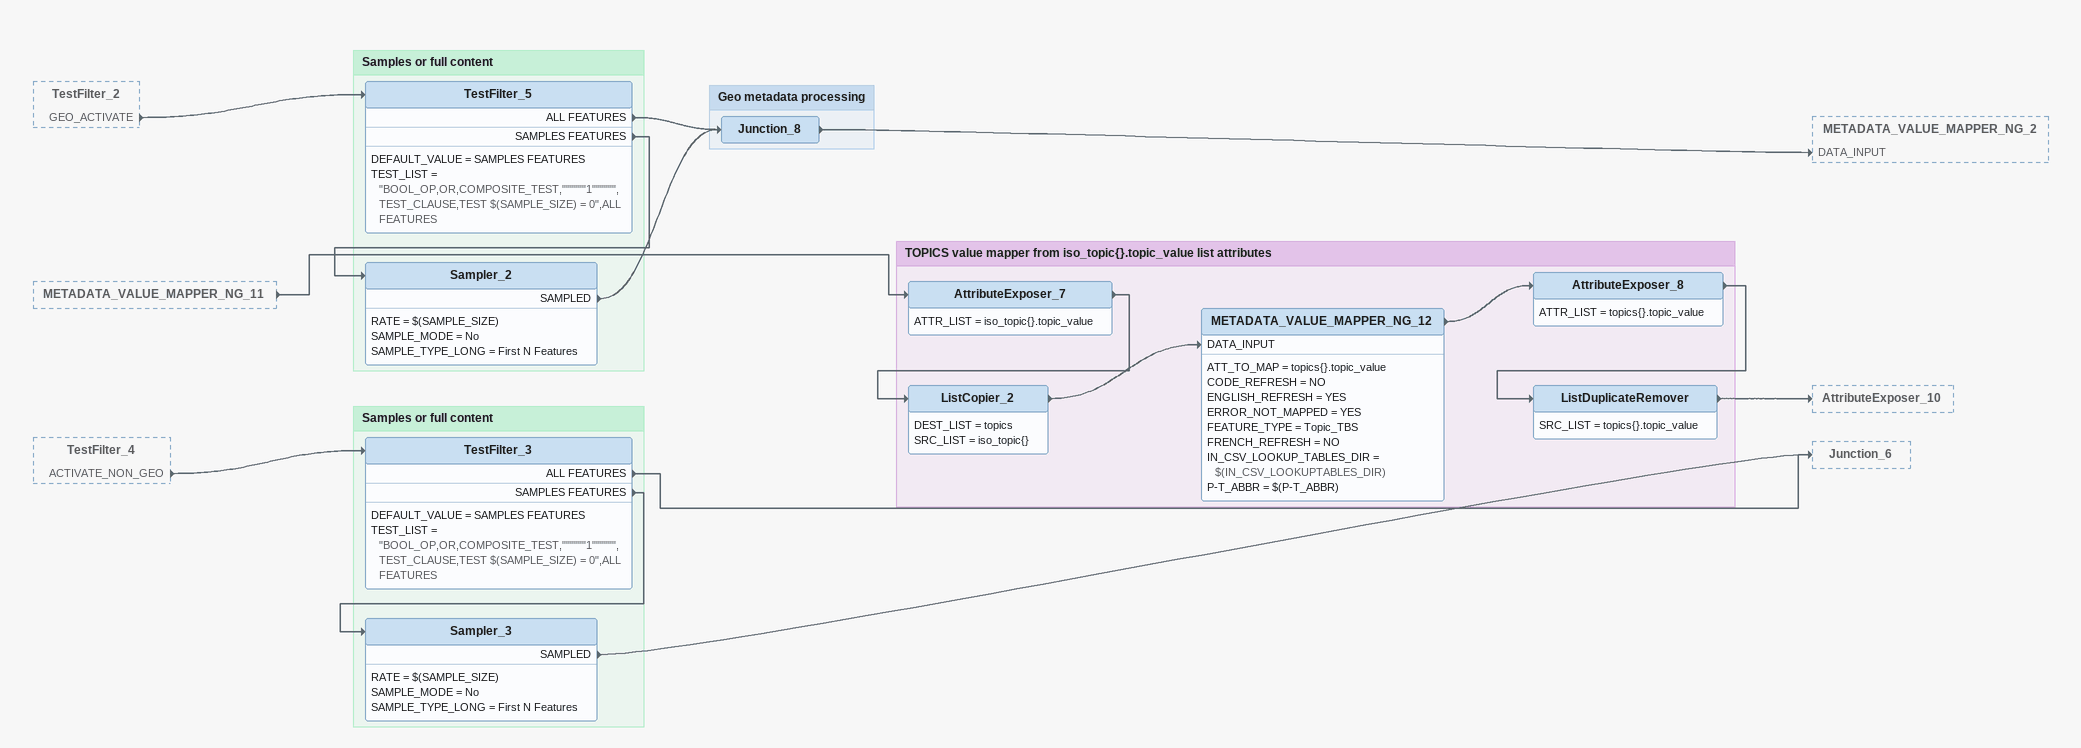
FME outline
TestFilter_2 [outside]
    GEO_ACTIVATE -> TestFilter_5
METADATA_VALUE_MAPPER_NG_11 [outside]
    -> AttributeExposer_7
TestFilter_4 [outside]
    ACTIVATE_NON_GEO -> TestFilter_3

Bookmark: Samples or full content
TestFilter_5
    DEFAULT_VALUE = SAMPLES FEATURES
    TEST_LIST = "BOOL_OP,OR,COMPOSITE_TEST,""""""1"""""",TEST_CLAUSE,TEST $(SAMPLE_SIZE) = 0",ALL FEATURES
    ALL FEATURES -> Junction_8
    SAMPLES FEATURES -> Sampler_2
Sampler_2
    RATE = $(SAMPLE_SIZE)
    SAMPLE_MODE = No
    SAMPLE_TYPE_LONG = First N Features
    SAMPLED -> Junction_8

Bookmark: Geo metadata processing
Junction_8
    -> METADATA_VALUE_MAPPER_NG_2 [DATA_INPUT]

Bookmark: Samples or full content
TestFilter_3
    DEFAULT_VALUE = SAMPLES FEATURES
    TEST_LIST = "BOOL_OP,OR,COMPOSITE_TEST,""""""1"""""",TEST_CLAUSE,TEST $(SAMPLE_SIZE) = 0",ALL FEATURES
    ALL FEATURES -> Junction_6
    SAMPLES FEATURES -> Sampler_3
Sampler_3
    RATE = $(SAMPLE_SIZE)
    SAMPLE_MODE = No
    SAMPLE_TYPE_LONG = First N Features
    SAMPLED -> Junction_6

Bookmark: TOPICS value mapper from iso_topic{}.topic_value list attributes
AttributeExposer_7
    ATTR_LIST = iso_topic{}.topic_value
    -> ListCopier_2
ListCopier_2
    DEST_LIST = topics
    SRC_LIST = iso_topic{}
    -> METADATA_VALUE_MAPPER_NG_12 [DATA_INPUT]
METADATA_VALUE_MAPPER_NG_12
    ATT_TO_MAP = topics{}.topic_value
    CODE_REFRESH = NO
    ENGLISH_REFRESH = YES
    ERROR_NOT_MAPPED = YES
    FEATURE_TYPE = Topic_TBS
    FRENCH_REFRESH = NO
    IN_CSV_LOOKUP_TABLES_DIR = $(IN_CSV_LOOKUPTABLES_DIR)
    P-T_ABBR = $(P-T_ABBR)
    -> AttributeExposer_8
AttributeExposer_8
    ATTR_LIST = topics{}.topic_value
    -> ListDuplicateRemover
ListDuplicateRemover
    SRC_LIST = topics{}.topic_value
    -> AttributeExposer_10
